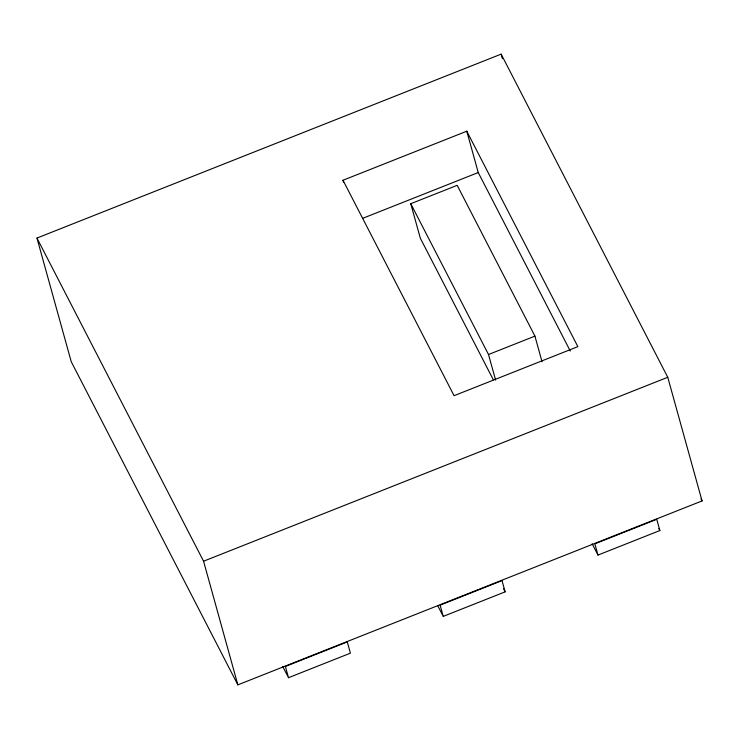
<?xml version="1.0" encoding="UTF-8"?>
<svg xmlns="http://www.w3.org/2000/svg" width="739" height="739" viewBox="0 0 739 739"><rect width="100%" height="100%" fill="white"/><g stroke="black" fill="none" stroke-linecap="round" stroke-linejoin="round"><path stroke-width="1.11" d="M36.95 238.069L501.144 54.132L667.76 377.278L702.05 500.931L237.856 684.868L71.24 361.722L36.95 238.069L203.567 561.215L237.856 684.868M342.998 180.251L466.78 131.2L577.861 346.637L454.069 395.688L342.998 180.251L343.598 182.431M362.997 218.208L478.244 172.547L466.78 131.2M493.319 379.772L420.325 238.198L410.764 203.715L457.182 185.323L534.934 336.125L542.029 361.713M495.61 380.105L488.516 354.517L534.934 336.125M203.567 561.215L667.76 377.278M288.515 677.691L350.406 653.165L347.293 641.923L285.393 666.449L288.515 677.691L282.695 666.412M443.243 616.381L505.134 591.856L502.021 580.614L440.13 605.139L443.243 616.381L437.959 606.119M597.98 555.072L659.872 530.547L656.749 519.305L594.858 543.83L597.98 555.072L592.161 543.784M700.988 498.88L702.05 500.931M478.244 172.547L570.277 351.043M658.809 528.496L659.872 530.547M410.764 203.715L488.516 354.517M503.555 588.78L505.134 591.856M501.144 54.132L502.372 58.547"/></g></svg>
